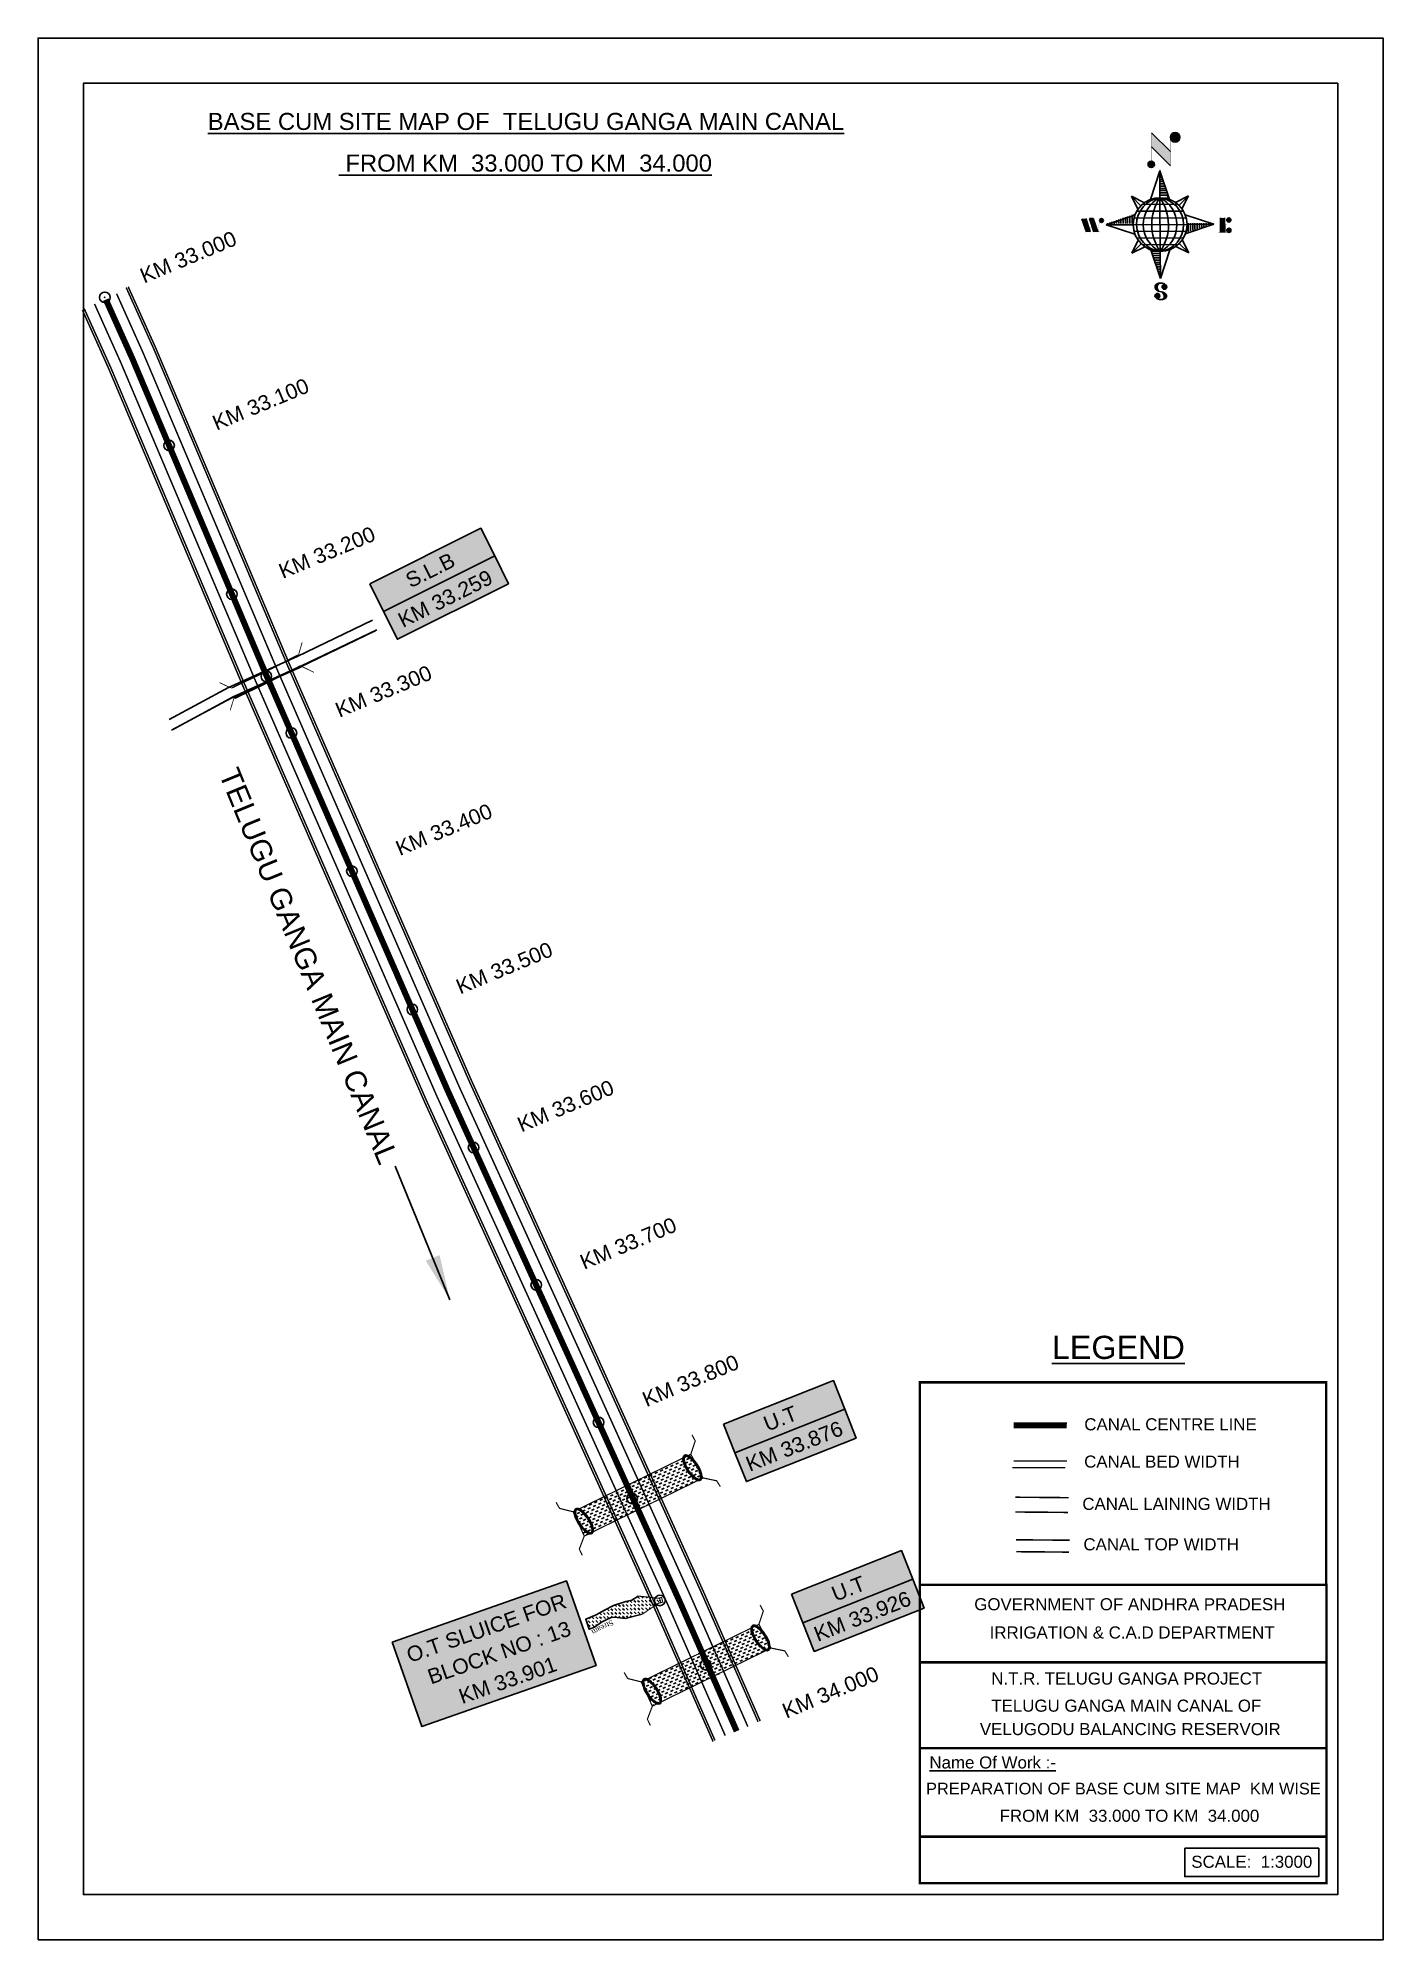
# Model space of a CAD drawing. Header units: inches. Extents: x 252926 to 253817, y 1726538 to 1727798.
import ezdxf

# ---------------------------------------------------------------- set-up
doc = ezdxf.new("R2010")
doc.units = ezdxf.units.IN
doc.header["$MEASUREMENT"] = 0
doc.header["$PDMODE"] = 32
doc.header["$PDSIZE"] = 7
doc.linetypes.add('ACAD_ISO02W100', pattern=[15, 12, -3])
for name, color, linetype in [('AQUADUCT', 1, 'Continuous'), ('bed with', 5, 'Continuous'), ('bord', 1, 'Continuous'), ('cahnige', 7, 'Continuous'), ('canal', 1, 'Continuous'), ('CARTTRACK', 30, 'ACAD_ISO02W100'), ('chainage', 7, 'Continuous'), ('FRAME 025', 7, 'Continuous'), ('laying', 4, 'Continuous'), ('lining', 4, 'Continuous'), ('OT', 7, 'Continuous'), ('ROAD', 6, 'Continuous'), ('SLB', 11, 'Continuous'), ('STREAM', 4, 'Continuous'), ('Stu coo', 3, 'Continuous'), ('TEXT', 7, 'Continuous'), ('top of bund', 1, 'Continuous'), ('UT', 173, 'ACAD_ISO02W100'), ('V', 6, 'Continuous'), ('ZSTU', 7, 'Continuous')]:
    doc.layers.add(name, color=color, linetype=linetype)
doc.styles.add('5mm', font='times.ttf', dxfattribs={"height": 3})
doc.styles.get("Standard").update_dxf_attribs({"font": 'arial.ttf'})
doc.dimstyles.get("Standard").update_dxf_attribs({"dimtxt": 0.18, "dimasz": 0.18, "dimexe": 0.18, "dimexo": 0.0625, "dimgap": 0.09, "dimtad": 0, "dimtih": 1, "dimtoh": 1, "dimdec": 4, "dimzin": 0, "dimdsep": 46, "dimtxsty": 'Standard', "dimcen": 0.09, "dimadec": 0, "dimazin": 0, "dimtfac": 1, "dimtdec": 4, "dimtofl": 0, "dimtmove": 0, "dimatfit": 3, "dimfxl": 1, "dimtolj": 1, "dimtzin": 0, "dimarcsym": 0})
pattern_1 = [(267.297113149, (-8720374.938, 50637915.138), (10.5367255337, -0.497431438), [])]
pattern_2 = [(357.297113149, (-8720374.938, 50637915.138), (0.497431438, 10.5367255337), [])]

# ---------------------------------------------------------------- blocks, each defined once
blk = doc.blocks.new('FGDFGDFG6YURT')
at = {"layer": 'ROAD', "color": 1, "linetype": 'Continuous', "lineweight": 25}
for points in [[(386103.53, 1482907.42, 0), (386134.49, 1482913.05, 0), (386162.33, 1482917.43, 0), (386187.04, 1482923.15, 0)], [(386104.35, 1482907.67, 0), (386135.27, 1482913.29, 0), (386163.2, 1482917.69, 0), (386188.04, 1482923.43, 0)], [(386104.24, 1482903.53, 0), (386135.16, 1482909.15, 0), (386163.09, 1482913.55, 0), (386187.93, 1482919.3, 0)]]:
    blk.add_polyline3d(points, dxfattribs=at)
at = {"layer": 'SLB'}
for points, const_width in [([(386134.59, 1482913.4), (386134.24, 1482913.41), (386130.63, 1482916.64)], 0.3), ([(386134.59, 1482913.4), (386148.24, 1482915.45), (386161.82, 1482917.9)], 0.5), ([(386161.99, 1482918.19), (386148.41, 1482915.73), (386134.91, 1482912.87)], 0.5), ([(386161.82, 1482917.9), (386162.17, 1482917.94), (386164.81, 1482922)], 0.3), ([(386134.8, 1482908.74), (386134.45, 1482908.69), (386131.94, 1482904.55)], 0.3), ([(386161.88, 1482914.05), (386148.3, 1482911.6), (386134.8, 1482908.74)], 0.5), ([(386161.88, 1482914.05), (386162.23, 1482914.04), (386165.93, 1482910.93)], 0.3)]:
    blk.add_lwpolyline(points, dxfattribs=dict(at, const_width=const_width))
blk = doc.blocks.new('VBVB')
at = {"layer": 'STREAM'}
h = blk.add_hatch(dxfattribs=at)
h.set_pattern_fill('DASH', color=256, scale=10, style=0)
h.set_pattern_definition([(0, (17867.8837, -28501.71), (1.25, 1.25), [1.25, -1.25])])
h.paths.add_polyline_path([(380095.96, 1497774.98), (380098.87, 1497780.21), (380100.45, 1497784.62), (380101.78, 1497788.77), (380103.77, 1497793.59), (380099.53, 1497795.92), (380098.45, 1497793.51), (380097.62, 1497789.6), (380096.96, 1497787.69), (380095.79, 1497784.7), (380093.88, 1497782.96), (380090.89, 1497780.8), (380086.57, 1497773.96), (380084.6, 1497765.18), (380084.08, 1497764.33), (380085.94, 1497763.15), (380086.57, 1497763.83), (380093.72, 1497769.3), (380094.46, 1497772.65)])
at = {"layer": 'OT', "const_width": 0.5}
blk.add_lwpolyline([(380084.6, 1497765.18), (380084.07, 1497764.33), (380083.55, 1497763.48), (380085.4, 1497762.31), (380085.94, 1497763.15), (380084.08, 1497764.33), (380085.94, 1497763.15), (380086.57, 1497763.83), (380093.72, 1497769.3), (380086.57, 1497763.83), (380085.94, 1497763.15), (380084.08, 1497764.33), (380084.6, 1497765.18), (380086.57, 1497773.96)], dxfattribs=at)
at = {"layer": 'STREAM'}
blk.add_lwpolyline([(380086.57, 1497773.96), (380090.89, 1497780.8), (380093.88, 1497782.96), (380095.79, 1497784.7), (380096.96, 1497787.69), (380097.62, 1497789.6), (380098.45, 1497793.51), (380099.53, 1497795.92), (380103.77, 1497793.59), (380101.78, 1497788.77), (380100.45, 1497784.62), (380098.87, 1497780.21), (380095.96, 1497774.98), (380094.46, 1497772.65), (380093.72, 1497769.3)], dxfattribs=at)
at = {"layer": 'cahnige', "style": '5mm'}
blk.add_text('Stream', height=2.5, rotation=71.17434, dxfattribs=at).set_placement((380095, 1497785.49))
blk = doc.blocks.new('GGF')
at = {"layer": 'STREAM'}
h = blk.add_hatch(dxfattribs=at)
h.set_pattern_fill('DASH', color=256, scale=10, angle=-6.08273, style=0)
h.set_pattern_definition([(353.91726508, (-115347.3726, 1016.3876), (1.3754179499, 1.1105068496), [1.25, -1.25])])
h.paths.add_polyline_path([(406186.84, 1485623.89), (406186.34, 1485618.17), (406185.83, 1485612.44), (406242.6, 1485608.9), (406242.86, 1485614.64), (406243.12, 1485620.38)])
at = {"layer": 'laying', "linetype": 'ByBlock', "extrusion": (0, 0, -1)}
for centre in [(406188.83, 1485618.1), (406240.81, 1485614.96)]:
    blk.add_ellipse(centre, major_axis=(0.4, -6.37), ratio=0.388717, dxfattribs=at)
at = {"layer": 'laying', "linetype": 'ByBlock'}
for points in [[(406189.2, 1485612.24), (406189.13, 1485612.23), (406189.05, 1485612.25), (406188.86, 1485612.32), (406188.75, 1485612.39), (406188.51, 1485612.61), (406188.38, 1485612.76), (406187.99, 1485613.32), (406187.73, 1485613.86), (406187.29, 1485615.15), (406187.11, 1485615.9), (406186.88, 1485617.49), (406186.82, 1485618.32), (406186.84, 1485619.93), (406186.91, 1485620.71), (406187.17, 1485622.07), (406187.36, 1485622.65), (406187.71, 1485623.36), (406187.86, 1485623.57), (406188.11, 1485623.82), (406188.22, 1485623.89), (406188.4, 1485623.96), (406188.47, 1485623.97), (406188.64, 1485623.95), (406188.74, 1485623.91), (406188.98, 1485623.76), (406189.11, 1485623.64), (406189.38, 1485623.32), (406189.52, 1485623.11), (406189.95, 1485622.33), (406190.22, 1485621.61), (406190.62, 1485619.96), (406190.76, 1485619.04), (406190.86, 1485617.19), (406190.83, 1485616.26), (406190.61, 1485614.61), (406190.43, 1485613.88), (406190.06, 1485613.02), (406189.9, 1485612.77), (406189.63, 1485612.45), (406189.52, 1485612.35), (406189.34, 1485612.26), (406189.27, 1485612.24), (406189.2, 1485612.24)], [(406241.18, 1485609.1), (406241.11, 1485609.1), (406241.03, 1485609.11), (406240.84, 1485609.19), (406240.73, 1485609.26), (406240.49, 1485609.47), (406240.36, 1485609.62), (406239.97, 1485610.18), (406239.7, 1485610.72), (406239.26, 1485612.02), (406239.09, 1485612.77), (406238.86, 1485614.35), (406238.8, 1485615.19), (406238.82, 1485616.8), (406238.89, 1485617.57), (406239.15, 1485618.93), (406239.34, 1485619.51), (406239.69, 1485620.22), (406239.84, 1485620.43), (406240.09, 1485620.69), (406240.19, 1485620.75), (406240.37, 1485620.83), (406240.44, 1485620.83), (406240.62, 1485620.81), (406240.72, 1485620.78), (406240.95, 1485620.62), (406241.08, 1485620.51), (406241.36, 1485620.18), (406241.5, 1485619.98), (406241.93, 1485619.19), (406242.2, 1485618.47), (406242.6, 1485616.82), (406242.73, 1485615.9), (406242.84, 1485614.05), (406242.81, 1485613.12), (406242.59, 1485611.47), (406242.4, 1485610.74), (406242.03, 1485609.88), (406241.88, 1485609.63), (406241.61, 1485609.31), (406241.49, 1485609.22), (406241.31, 1485609.12), (406241.25, 1485609.11), (406241.18, 1485609.1)]]:
    blk.add_open_spline(points, degree=3, knots=[0, 0, 0, 0, 0.189072, 0.189072, 0.378144, 0.378144, 0.567217, 0.567217, 0.964238, 0.964238, 1.36126, 1.36126, 1.758281, 1.758281, 2.155303, 2.155303, 2.552324, 2.552324, 2.807761, 2.807761, 3.01244, 3.01244, 3.217119, 3.217119, 3.421798, 3.421798, 3.626477, 3.626477, 3.831155, 3.831155, 4.280923, 4.280923, 4.73069, 4.73069, 5.180458, 5.180458, 5.630225, 5.630225, 5.896844, 5.896844, 6.112115, 6.112115, 6.283185, 6.283185, 6.283185, 6.283185], dxfattribs=at)
at = {"layer": 'UT', "ltscale": 0.2, "const_width": 0.5}
for points in [[(406181.01, 1485605.63), (406181.2, 1485608.62), (406185.83, 1485612.44), (406186.34, 1485618.17), (406186.84, 1485623.89), (406182.49, 1485628.03), (406182.47, 1485631.03)], [(406186.84, 1485623.89), (406243.12, 1485620.38)], [(406247.66, 1485627.39), (406247.59, 1485624.39), (406243.12, 1485620.38), (406242.86, 1485614.64), (406242.6, 1485608.9), (406247.12, 1485604.95), (406247.26, 1485601.95)], [(406185.83, 1485612.44), (406242.6, 1485608.9)]]:
    blk.add_lwpolyline(points, dxfattribs=at)
blk = doc.blocks.new('*X5')
at = {"color": 0, "linetype": 'Continuous'}
for p, q in [((6321.6, 240.5), (6322.3, 241.2)), ((6321.6, 240.3), (6322.3, 241)), ((6321.6, 240.1), (6322.3, 240.8)), ((6321.6, 239.9), (6322.4, 240.7)), ((6321.6, 239.8), (6322.4, 240.6)), ((6321.6, 239.6), (6322.5, 240.5)), ((6321.6, 239.4), (6322.5, 240.3)), ((6321.6, 239.2), (6322.6, 240.2)), ((6321.7, 239.1), (6322.6, 240.1)), ((6321.8, 240.8), (6322.4, 241.4)), ((6321.8, 239), (6322.7, 240)), ((6321.8, 239), (6322.8, 239.9)), ((6321.9, 238.9), (6322.9, 239.8)), ((6322, 238.8), (6323, 239.7)), ((6322.1, 241.3), (6322.4, 241.6)), ((6322.1, 238.7), (6323.1, 239.6)), ((6322.2, 238.6), (6323.1, 239.6)), ((6322.3, 238.5), (6323.2, 239.5)), ((6322.4, 238.5), (6323.3, 239.4)), ((6322.5, 238.4), (6323.4, 239.3)), ((6322.7, 238.4), (6323.6, 239.3)), ((6322.8, 238.3), (6323.7, 239.2)), ((6322.9, 238.3), (6323.8, 239.1)), ((6323.1, 238.2), (6323.9, 239.1)), ((6323.2, 238.2), (6324, 239)), ((6323.3, 238.2), (6324.2, 239)), ((6323.5, 238.1), (6324.3, 238.9)), ((6323.7, 238.1), (6324.4, 238.9)), ((6323.8, 238.1), (6324.6, 238.8)), ((6324.1, 238.2), (6324.7, 238.8)), ((6324.3, 238.3), (6324.9, 238.8)), ((6324.6, 238.3), (6325.1, 238.8)), ((6324.8, 238.4), (6325.2, 238.8)), ((6325.1, 238.5), (6325.4, 238.8)), ((6325.4, 238.6), (6325.6, 238.8))]:
    blk.add_line(p, q, dxfattribs=at)
blk = doc.blocks.new('*X4')
at = {"color": 0, "linetype": 'Continuous'}
for p, q in [((6324.4, 240.3), (6324.5, 240.4)), ((6324.6, 240.3), (6324.8, 240.5)), ((6324.7, 240.2), (6325, 240.5)), ((6324.8, 240.2), (6325.2, 240.6)), ((6325, 240.1), (6325.5, 240.6)), ((6325.1, 240.1), (6325.6, 240.6)), ((6325.2, 240), (6325.8, 240.6)), ((6325.3, 240), (6326, 240.6)), ((6325.4, 239.9), (6326.1, 240.6)), ((6325.5, 239.8), (6326.2, 240.5)), ((6325.6, 239.8), (6326.3, 240.5)), ((6325.7, 239.7), (6326.5, 240.4)), ((6325.9, 239.6), (6326.6, 240.3)), ((6326, 239.5), (6326.7, 240.3)), ((6326, 239.4), (6326.8, 240.2)), ((6326.1, 239.3), (6327, 240.2)), ((6326.2, 239.3), (6327.1, 240.1)), ((6326.3, 239.2), (6327.1, 240)), ((6326.4, 239.1), (6327.2, 239.9)), ((6326.5, 239), (6327.3, 239.8)), ((6326.5, 238.9), (6327.4, 239.7)), ((6326.6, 238.8), (6327.5, 239.6)), ((6326.7, 238.7), (6327.5, 239.5)), ((6326.8, 238.6), (6327.6, 239.4)), ((6326.8, 238.5), (6327.7, 239.3)), ((6326.8, 236.5), (6327.4, 237)), ((6326.9, 238.3), (6327.8, 239.2)), ((6326.9, 238.2), (6327.9, 239.1)), ((6326.9, 236.8), (6327.6, 237.4)), ((6327, 238.1), (6327.8, 239)), ((6327, 237.9), (6327.8, 238.8)), ((6327, 237.8), (6327.8, 238.6)), ((6327, 237.6), (6327.8, 238.4)), ((6327, 237.4), (6327.8, 238.2)), ((6327, 237.3), (6327.8, 238)), ((6327, 237.1), (6327.8, 237.9))]:
    blk.add_line(p, q, dxfattribs=at)
blk = doc.blocks.new('H')
at = {"layer": 'bord', "extrusion": (0.000427885, 0.004792, 0.999988)}
h = blk.add_hatch(dxfattribs=at)
h.set_pattern_fill('LINE', color=8, scale=84.387686, angle=-2.70289, style=0)
h.set_pattern_definition(pattern_2)
h.paths.add_polyline_path([(-492.5, 785.6, -0.090992), (-448, 775.2), (-486.5, 912)])
h = blk.add_hatch(dxfattribs=at)
h.set_pattern_fill('LINE', color=8, scale=84.387686, angle=-92.70289, style=0)
h.set_pattern_definition(pattern_1)
h.paths.add_polyline_path([(-624.9, 665.1, -0.090992), (-614.5, 709.6), (-751.3, 671.1)])
h = blk.add_hatch(dxfattribs=at)
h.set_pattern_fill('LINE', color=8, scale=84.387686, angle=-92.70289, style=0)
h.set_pattern_definition(pattern_1)
h.paths.add_polyline_path([(-245.6, 647.2), (-372, 653.2, -0.090992), (-382.4, 608.7)])
h = blk.add_hatch(dxfattribs=at)
h.set_pattern_fill('LINE', color=8, scale=84.387686, angle=-2.70289, style=0)
h.set_pattern_definition(pattern_2)
h.paths.add_polyline_path([(-504.4, 532.7, -0.090992), (-548.9, 543.1), (-510.4, 406.3)])
for p, q in [((-516.2, 1087.1, -1217.1), (-431.5, 994, -1216.7)), ((-519.4, 1020.4, -1216.8), (-434.7, 927.3, -1216.4)), ((-538.3, 773.7, -1215.6), (-487, 906.2, -1216.3)), ((-487, 906.2, -1216.3), (-493, 779.8, -1215.7)), ((-487, 906.2, -1216.3), (-448.5, 769.4, -1215.7)), ((-626.7, 793.8, -1215.7), (-566.8, 760.2, -1215.6)), ((-626.7, 793.8, -1215.7), (-584.1, 747, -1215.5)), ((-598.9, 731, -1215.4), (-626.7, 793.8, -1215.7)), ((-421.3, 753.3, -1215.6), (-358.5, 781.1, -1215.7)), ((-358.5, 781.1, -1215.7), (-405.3, 738.5, -1215.5)), ((-358.5, 781.1, -1215.7), (-392.1, 721.2, -1215.4)), ((-864.7, 700.9, -1215.1), (-846.9, 637.7, -1214.9)), ((-846.9, 700.1, -1215.1), (-829.1, 636.9, -1214.9)), ((-829.1, 699.2, -1215.2), (-811.3, 636, -1214.9)), ((-829.1, 699.2, -1215.2), (-811.3, 698.4, -1215.2)), ((-811.3, 698.4, -1215.2), (-793.5, 635.2, -1214.9)), ((-751.8, 665.3, -1215), (-615, 703.8, -1215.3)), ((-751.8, 665.3, -1215), (-625.4, 659.3, -1215)), ((-619.3, 614, -1214.8), (-751.8, 665.3, -1215)), ((-246.1, 641.4, -1215.1), (-382.9, 602.9, -1214.9)), ((-378.6, 692.6, -1215.3), (-246.1, 641.4, -1215.1)), ((-372.5, 647.4, -1215.1), (-246.1, 641.4, -1215.1)), ((-213.5, 669.3, -1215.3), (-216.7, 600.8, -1214.9)), ((-197.2, 599.9, -1214.9), (-193.9, 668.4, -1215.3)), ((-639.4, 525.6, -1214.4), (-605.8, 585.5, -1214.7)), ((-639.4, 525.6, -1214.4), (-592.6, 568.1, -1214.6)), ((-576.6, 553.3, -1214.6), (-639.4, 525.6, -1214.4)), ((-510.9, 400.5, -1213.9), (-549.4, 537.2, -1214.5)), ((-371.2, 512.9, -1214.5), (-431.1, 546.5, -1214.6)), ((-371.2, 512.9, -1214.5), (-413.8, 559.7, -1214.7)), ((-399, 575.7, -1214.7), (-371.2, 512.9, -1214.5)), ((-459.6, 533, -1214.5), (-510.9, 400.5, -1213.9)), ((-504.9, 526.9, -1214.5), (-510.9, 400.5, -1213.9))]:
    blk.add_line(p, q, dxfattribs=at)
at = {"layer": 'bord', "color": 8, "linetype": 'ByBlock', "extrusion": (0.000427885, 0.004792, 0.999988)}
for p, q in [((-386.5, 711.4, -1215.4), (-605.5, 721.7, -1215.4)), ((-410.8, 744.2, -1215.5), (-578.1, 752.1, -1215.5)), ((-493, 779.8, -1215.7), (-504.9, 526.9, -1214.5)), ((-372.5, 647.4, -1215.1), (-625.4, 659.3, -1215)), ((-378, 615.9, -1214.9), (-622.9, 627.5, -1214.9)), ((-375, 679.2, -1215.3), (-619.9, 690.7, -1215.2)), ((-392.4, 584.9, -1214.8), (-611.4, 595.3, -1214.7)), ((-419.8, 554.6, -1214.6), (-587.1, 562.5, -1214.6))]:
    blk.add_line(p, q, dxfattribs=at)
at = {"layer": 'bord', "extrusion": (0.000427885, 0.004792, 0.999988), "elevation": -1212.1}
for points, const_width in [([(-522, 959.6), (-515.7, 1092.9)], 1.61), ([(-434.2, 933.1), (-427.9, 1066.5)], 1.61), ([(-870.1, 707), (-846.4, 705.9)], 0.642), ([(-828.6, 642.7), (-855.2, 643.9)], 0.642), ([(-828.6, 642.7), (-821, 678)], 0.642), ([(-810.8, 641.8), (-784.1, 640.6)], 0.642), ([(-793, 641), (-781.6, 693.9)], 0.642), ([(-222.7, 675.6), (-173.8, 673.3)], 0.706), ([(-194.8, 644.8), (-185, 644.4)], 0.706), ([(-177.1, 604.8), (-226, 607.1)], 0.706)]:
    blk.add_lwpolyline(points, dxfattribs=dict(at, const_width=const_width))
for points, const_width in [([(-413.7, 1073.1, 1), (-397.6, 1057.7, 1)], 22.3), ([(-530.3, 949.5, 1), (-519.6, 939.3, 1)], 14.8), ([(-775.9, 696.6, 1), (-769.5, 690.4, 1)], 8.9), ([(-177.8, 666.9, 1), (-170.8, 660.1, 1)], 9.79), ([(-180.1, 618, 1), (-173.1, 611.2, 1)], 9.79), ([(-489.8, 361.7, 1), (-498.1, 369.1, 1)], 11.1), ([(-525.2, 321.6, 1), (-533.4, 328.9, 1)], 11.1)]:
    blk.add_lwpolyline(points, format="xyb", close=True, dxfattribs=dict(at, const_width=const_width))
for points in [[(-537, 317.4), (-530.7, 310.5), (-519.8, 306.8), (-504.9, 306.9), (-493.9, 310), (-486.3, 317.7), (-486.5, 325.8), (-490.6, 333.3), (-493.5, 336.2), (-502.8, 340.9), (-522.5, 347.3), (-530.4, 351.6), (-533.7, 354.6), (-537.4, 362.6), (-537, 373.4), (-530, 380.7), (-520, 384.1), (-503.5, 384.2), (-492.5, 379.9), (-487.1, 373.3)], [(-522.5, 347.6), (-526.2, 353.8), (-527.8, 360.6), (-527.9, 370.6), (-525.9, 375.5), (-521.3, 381.2), (-514.5, 384.4)], [(-504.9, 306.9), (-499, 312.4), (-497, 319.4), (-497.5, 326.5), (-501.2, 335.4), (-509.2, 343.2)]]:
    blk.add_lwpolyline(points, dxfattribs=at)
at = {"layer": 'bord', "extrusion": (0.000427885, 0.004792, 0.999988)}
for centre, radius in [((-405.6, 1065.4, -1212.1), 22.3), ((-525, 944.4, -1212.1), 14.8), ((-498.4, 659.1, -1212.1), 126.6), ((-772.7, 693.5, -1212.1), 8.9), ((-174.3, 663.5, -1212.1), 9.79), ((-176.6, 614.6, -1212.1), 9.79), ((-494, 365.4, -1212.1), 11.1), ((-529.3, 325.2, -1212.1), 11.1)]:
    blk.add_circle(centre, radius, dxfattribs=at)
at = {"layer": 'bord', "color": 8, "linetype": 'ByBlock', "extrusion": (0.000427885, 0.004792, 0.999988)}
for centre, radius, start, end in [((-481.5, 658.3, -1212.1), 127.7, 94.92536, 259.66906), ((-436.8, 656.2, -1212.1), 140.8, 113.28644, 241.30798), ((-315.9, 650.5, -1212.1), 222.3, 142.58916, 212.00526), ((-560.1, 662.1, -1212.1), 140.8, 293.28644, 61.30798), ((-681, 667.8, -1212.1), 222.3, 322.58916, 32.00526), ((-515.4, 659.9, -1212.1), 127.7, 274.92536, 79.66906)]:
    blk.add_arc(centre, radius, start, end, dxfattribs=at)
at = {"layer": 'bord', "extrusion": (0.000427885, 0.004792, 0.999988)}
for points in [[(-515.7, 1092.9, -1212.1), (-431, 999.8, -1212.1), (-518.9, 1026.2, -1212.1), (-434.2, 933.1, -1212.1)], [(-864.1, 706.7, -1212.1), (-846.4, 705.9, -1212.1), (-846.3, 643.5, -1212.1), (-828.6, 642.7, -1212.1)], [(-828.6, 705, -1212.1), (-810.8, 704.2, -1212.1), (-810.8, 641.8, -1212.1), (-793, 641, -1212.1)], [(-193.4, 674.2, -1212.1), (-196.6, 605.7, -1212.1), (-213, 675.1, -1212.1), (-216.2, 606.7, -1212.1)]]:
    blk.add_solid(points, dxfattribs=at)
at = {"layer": 'bord', "extrusion": (0.000427885, 0.004792, 0.999988), "xscale": 7.977342409717546, "yscale": 7.977342408231451, "zscale": 7.977342408476333, "rotation": 138.0840426661453}
for name, p in [('*X4', (38300.5, -31929.4, -1212.1)), ('*X5', (38314.4, -31950.9, -1212.1))]:
    blk.add_blockref(name, p, dxfattribs=at)

msp = doc.modelspace()

# ---------------------------------------------------------------- hatches: boundary and pattern name
at = {"layer": 'V'}
msp.add_hatch(color=2, dxfattribs=at).paths.add_polyline_path([(253160.2, 1726735.7), (253275.6, 1726776.3), (253295.3, 1726720.2), (253179.9, 1726679.7)])
at = {"layer": 'ZSTU'}
h = msp.add_hatch(color=135, dxfattribs=at)
h.set_gradient(color1=(141, 177, 78), color2=(107, 135, 59), one_color=1, tint=0.38, name='CYLINDER')
h.paths.add_polyline_path([(253228.1, 1727455.3), (253219, 1727473.6), (253145.4, 1727436.7), (253154.5, 1727418.4)])
h.paths.add_polyline_path([(253171.2, 1727430.2), (253206.4, 1727447.7), (253199.5, 1727461.6), (253164.3, 1727444.1)], flags=24)
h = msp.add_hatch(color=252, dxfattribs=at)
h.set_gradient(color1=(167, 88, 159), color2=(127, 67, 121), one_color=1, tint=0.38, name='CYLINDER')
h.paths.add_polyline_path([(253237.2, 1727436.9), (253228.1, 1727455.3), (253154.5, 1727418.4), (253163.7, 1727400.1)])
h.paths.add_polyline_path([(253166.3, 1727403.9), (253231.3, 1727436.3), (253224.5, 1727450), (253159.4, 1727417.6)], flags=24)
h = msp.add_hatch(color=135, dxfattribs=at)
h.set_gradient(color1=(141, 177, 78), color2=(107, 135, 59), one_color=1, tint=0.38, name='CYLINDER')
h.paths.add_polyline_path([(253379.7, 1726880.2), (253387.2, 1726861.2), (253460, 1726890), (253452.5, 1726909)])
h.paths.add_polyline_path([(253407.4, 1726871.6), (253433, 1726881.8), (253427.4, 1726896), (253401.8, 1726885.8)], flags=24)
h = msp.add_hatch(color=252, dxfattribs=at)
h.set_gradient(color1=(167, 88, 159), color2=(127, 67, 121), one_color=1, tint=0.38, name='CYLINDER')
h.paths.add_polyline_path([(253467.5, 1726870.9), (253460, 1726890), (253387.2, 1726861.2), (253394.8, 1726842.1)])
h.paths.add_polyline_path([(253395.7, 1726845), (253463.2, 1726871.7), (253457.6, 1726886), (253390, 1726859.3)], flags=24)
h = msp.add_hatch(color=135, dxfattribs=at)
h.set_gradient(color1=(141, 177, 78), color2=(107, 135, 59), one_color=1, tint=0.38, name='CYLINDER')
h.paths.add_polyline_path([(253424.7, 1726767.5), (253432.3, 1726748.5), (253505, 1726777.3), (253497.5, 1726796.3)])
h.paths.add_polyline_path([(253452.4, 1726759), (253478.1, 1726769.1), (253472.5, 1726783.3), (253446.8, 1726773.2)], flags=24)
h = msp.add_hatch(color=252, dxfattribs=at)
h.set_gradient(color1=(167, 88, 159), color2=(127, 67, 121), one_color=1, tint=0.38, name='CYLINDER')
h.paths.add_polyline_path([(253512.6, 1726758.3), (253505, 1726777.3), (253432.3, 1726748.5), (253439.8, 1726729.5)])
h.paths.add_polyline_path([(253440.7, 1726732.4), (253508.3, 1726759.1), (253502.6, 1726773.3), (253435.1, 1726746.6)], flags=24)

# ---------------------------------------------------------------- linework, layer by layer
at = {"linetype": 'ByBlock'}
for points in [[(252925.6, 1726538.4), (252925.6, 1727798.4), (253816.6, 1727798.4), (253816.6, 1726538.4)], [(253786.6, 1727768.4), (253786.6, 1726568.4), (252955.6, 1726568.4), (252955.6, 1727768.4)]]:
    msp.add_lwpolyline(points, close=True, dxfattribs=at)
for p in [(252969.8, 1727626.6), (253012.4, 1727528.5), (253054, 1727429.9), (253093.4, 1727338), (253133.5, 1727246.4), (253173.5, 1727154.8), (253214.1, 1727063.4), (253255.6, 1726972.4), (253296.9, 1726881.3)]:
    msp.add_point(p)
at = {"color": 2}
for p in [(253076.8, 1727375.5), (253319.1, 1726830.9), (253337.5, 1726763.3), (253367.9, 1726720.7)]:
    msp.add_point(p, dxfattribs=at)
at = {"layer": 'bed with', "const_width": 1}
for points in [[(252977.6, 1727629), (252995.4, 1727589.3), (253084, 1727379.9), (253204.6, 1727103.6), (253287.1, 1726922.6), (253357.8, 1726766.4), (253395.8, 1726679.7)], [(252963, 1727622.2), (252980.6, 1727582.9), (253069.2, 1727373.5), (253189.9, 1727097.1), (253272.4, 1726915.9), (253343.1, 1726759.8), (253380.8, 1726673.8)], [(253607.3, 1726855.7), (253604.1, 1726855.7), (253572, 1726855.7)], [(253606.2, 1726851.3), (253604.1, 1726851.3), (253571.3, 1726851.3), (253571.1, 1726851.3)]]:
    msp.add_lwpolyline(points, dxfattribs=at)
at = {"layer": 'canal', "color": 6, "const_width": 4}
for points in [[(253607.1, 1726879.3), (253604.5, 1726879.4), (253571.9, 1726879.3)], [(253571.9, 1726879.3), (253607.1, 1726879.3)]]:
    msp.add_lwpolyline(points, dxfattribs=at)
at = {"layer": 'FRAME 025', "lineweight": -3, "const_width": 1.64}
for points in [[(253509.8, 1726907.8), (253778.9, 1726907.8), (253778.9, 1726773.6), (253509.8, 1726773.6)], [(253509.8, 1726773.6), (253779.2, 1726773.6), (253779.2, 1726576), (253509.8, 1726576)]]:
    msp.add_lwpolyline(points, close=True, dxfattribs=at)
for points in [[(253509.8, 1726722.3), (253779.2, 1726722.3)], [(253509.8, 1726665.4), (253779.2, 1726665.4)], [(253509.8, 1726606.8), (253779.2, 1726606.8)]]:
    msp.add_lwpolyline(points, dxfattribs=at)
at = {"layer": 'lining', "const_width": 1}
for points in [[(252983.9, 1727633.1), (252984, 1727633)], [(252984, 1727633), (253002.3, 1727592.3), (253090.8, 1727382.8), (253211.5, 1727106.7), (253293.9, 1726925.7), (253364.6, 1726769.4), (253402.6, 1726682.9)], [(252956.1, 1727619.2), (252973.8, 1727579.9), (253062.3, 1727370.6), (253183.1, 1727094), (253265.6, 1726912.8), (253336.2, 1726756.8), (253374, 1726670.6)], [(253573, 1726831.7), (253597.7, 1726831.5), (253608.4, 1726831.4)], [(253573, 1726821.9), (253599.8, 1726821.7), (253607.8, 1726821.6)]]:
    msp.add_lwpolyline(points, dxfattribs=at)
at = {"layer": 'top of bund', "const_width": 1}
for points in [[(252985.3, 1727633.6), (253003.6, 1727592.9), (253092.2, 1727383.4), (253212.9, 1727107.3), (253295.3, 1726926.3), (253366, 1726770), (253404, 1726683.4)], [(252955, 1727618.1), (252972.4, 1727579.3), (253060.9, 1727370), (253181.7, 1727093.4), (253264.2, 1726912.2), (253334.8, 1726756.2), (253372.8, 1726669.8)], [(253573.5, 1726803.5), (253598.1, 1726803.3), (253608.9, 1726803.2)], [(253608.5, 1726795.3), (253600.6, 1726795.4), (253573.7, 1726795.6)]]:
    msp.add_lwpolyline(points, dxfattribs=at)
at = {"layer": 'V', "color": 6, "const_width": 4}
msp.add_lwpolyline([(252970.5, 1727625.1), (252988, 1727586.1), (253076.6, 1727376.7), (253197.3, 1727100.3), (253279.7, 1726919.2), (253350.4, 1726763.1), (253388.4, 1726676.7)], dxfattribs=at)
at = {"layer": 'V', "color": 2}
msp.add_lwpolyline([(253160.2, 1726735.7), (253275.6, 1726776.3), (253295.3, 1726720.2), (253179.9, 1726679.7)], close=True, dxfattribs=at)
at = {"layer": 'V', "color": 0}
msp.add_lwpolyline([(253685.3, 1726599.2), (253774, 1726599.2), (253774, 1726580.4), (253685.3, 1726580.4)], close=True, dxfattribs=at)
at = {"layer": 'ZSTU', "color": 135}
for points in [[(253145.4, 1727436.7), (253219, 1727473.6), (253228.1, 1727455.3), (253154.5, 1727418.4)], [(253379.7, 1726880.2), (253452.5, 1726909), (253460, 1726890), (253387.2, 1726861.2)], [(253424.7, 1726767.5), (253497.5, 1726796.3), (253505, 1726777.3), (253432.3, 1726748.5)]]:
    msp.add_lwpolyline(points, close=True, dxfattribs=at)
at = {"layer": 'ZSTU', "color": 252}
for points in [[(253154.5, 1727418.4), (253228.1, 1727455.3), (253237.2, 1727436.9), (253163.7, 1727400.1)], [(253387.2, 1726861.2), (253460, 1726890), (253467.5, 1726870.9), (253394.8, 1726842.1)], [(253432.3, 1726748.5), (253505, 1726777.3), (253512.6, 1726758.3), (253439.8, 1726729.5)]]:
    msp.add_lwpolyline(points, close=True, dxfattribs=at)

# ---------------------------------------------------------------- block references
at = {"layer": 'AQUADUCT', "color": 1, "xscale": 0.1408039184319789, "yscale": 0.1408039184752852, "zscale": 0.1408039184379445, "rotation": 3.078330572322649}
msp.add_blockref('H', (253744, 1727586.7, 170.9), dxfattribs=at)
at = {"layer": 'CARTTRACK', "color": 3, "xscale": 1.4396222728792, "yscale": 1.439622273668647, "zscale": 1.439622273616309, "rotation": 136.4981350417787}
msp.add_blockref('VBVB', (2134525.6, 2914111.5), dxfattribs=at)
at = {"layer": 'laying', "color": 1, "linetype": 'ByBlock', "xscale": 1.760345254476425, "yscale": 1.76034525455907, "zscale": 1.760345254585044, "rotation": 195.3456257471402}
msp.add_blockref('FGDFGDFG6YURT', (217766.4, 4424635.8), dxfattribs=at)
at = {"layer": 'laying', "color": 6, "linetype": 'ByBlock', "xscale": 1.539389527206366, "yscale": 1.539389526937157, "zscale": 1.539389526941385, "rotation": 29.64004399872321}
for p in [(840830.2, -570114.5), (840875.3, -570227.2)]:
    msp.add_blockref('GGF', p, dxfattribs=at)

# ---------------------------------------------------------------- texts
at = {"layer": 'chainage', "color": 0}
for s, p in [('KM 33.000', (252995.8, 1727635.7)), ('KM 33.100', (253043.8, 1727538.2)), ('KM 33.200', (253087.7, 1727440)), ('KM 33.300', (253125.2, 1727348)), ('KM 33.400', (253165.2, 1727256.4)), ('KM 33.500', (253205.2, 1727164.7)), ('KM 33.600', (253245.8, 1727073.3)), ('KM 33.700', (253287.3, 1726982.3)), ('KM 33.800', (253328.6, 1726891.3)), ('KM 34.000', (253421.3, 1726684.9))]:
    msp.add_text(s, height=10, rotation=22.655, dxfattribs=at).set_placement(p)
at = {"layer": 'chainage', "color": 1}
msp.add_text('TELUGU GANGA MAIN CANAL', height=14.042, rotation=292.2936, dxfattribs=at).set_placement((253045.1, 1727311.1))
at = {"layer": 'chainage', "color": 0}
for s, height, p in [('%%ULEGEND', 15.34, (253597.2, 1726923.3)), ('CANAL CENTRE LINE', 8, (253618.7, 1726876)), ('CANAL BED WIDTH', 8, (253618.6, 1726851.3)), ('CANAL LAINING WIDTH', 8, (253617.4, 1726823.3)), ('CANAL TOP WIDTH', 8, (253618.1, 1726796.5)), ('GOVERNMENT OF ANDHRA PRADESH ', 8, (253545.8, 1726756.8)), ('IRRIGATION & C.A.D DEPARTMENT', 8, (253556, 1726738.1)), ('N.T.R. TELUGU GANGA PROJECT', 8, (253557.1, 1726707.6)), ('TELUGU GANGA MAIN CANAL OF', 8, (253557.1, 1726689.6)), (' VELUGODU BALANCING RESERVOIR', 8, (253546.4, 1726674.1)), ('%%UName Of Work :-', 8, (253516.1, 1726652)), ('PREPARATION OF BASE CUM SITE MAP  KM WISE', 7.743, (253513.9, 1726634.8)), (' FROM KM  33.000 TO KM  34.000', 8, (253559.5, 1726616.7)), ('SCALE:  1:3000', 8, (253689.6, 1726586.2))]:
    msp.add_text(s, height=height, dxfattribs=at).set_placement(p)
at = {"layer": 'Stu coo', "color": 0}
for s, rotation, p in [('S.L.B', 26.4524, (253172.3, 1727433.8)), ('KM 33.259', 26.4524, (253167.3, 1727407.5)), ('KM 33.876', 21.5653, (253397, 1726848.5)), ('U.T', 21.5653, (253408.7, 1726875.1)), ('U.T', 21.5653, (253453.8, 1726762.4)), ('KM 33.926', 21.5653, (253442.1, 1726735.8))]:
    msp.add_text(s, height=10, rotation=rotation, dxfattribs=at).set_placement(p)
at = {"layer": 'Stu coo', "color": 1}
for s, p in [('O.T SLUICE FOR ', (253171.9, 1726721.9)), (' BLOCK NO : 13', (253182.2, 1726706.3)), ('KM 33.901', (253206.5, 1726694.6))]:
    msp.add_text(s, height=10, rotation=19.3751, dxfattribs=at).set_placement(p)
at = {"layer": 'TEXT', "color": 0}
for s, p in [('%%UBASE CUM SITE MAP OF  TELUGU GANGA MAIN CANAL', (253038, 1727737.5)), ('%%U FROM KM  33.000 TO KM  34.000', (253124.8, 1727709.9))]:
    msp.add_text(s, height=11.294, dxfattribs=at).set_placement(p)

# ---------------------------------------------------------------- leaders
at = {"layer": 'chainage', "color": 1}
msp.add_leader([(253198.4, 1726962.5), (253162.1, 1727051.1)], dimstyle='Standard', override={"dimasz": 30, "dimgap": 0.09, "dimtad": 0}, dxfattribs=at)

doc.saveas('drawing.dxf')
